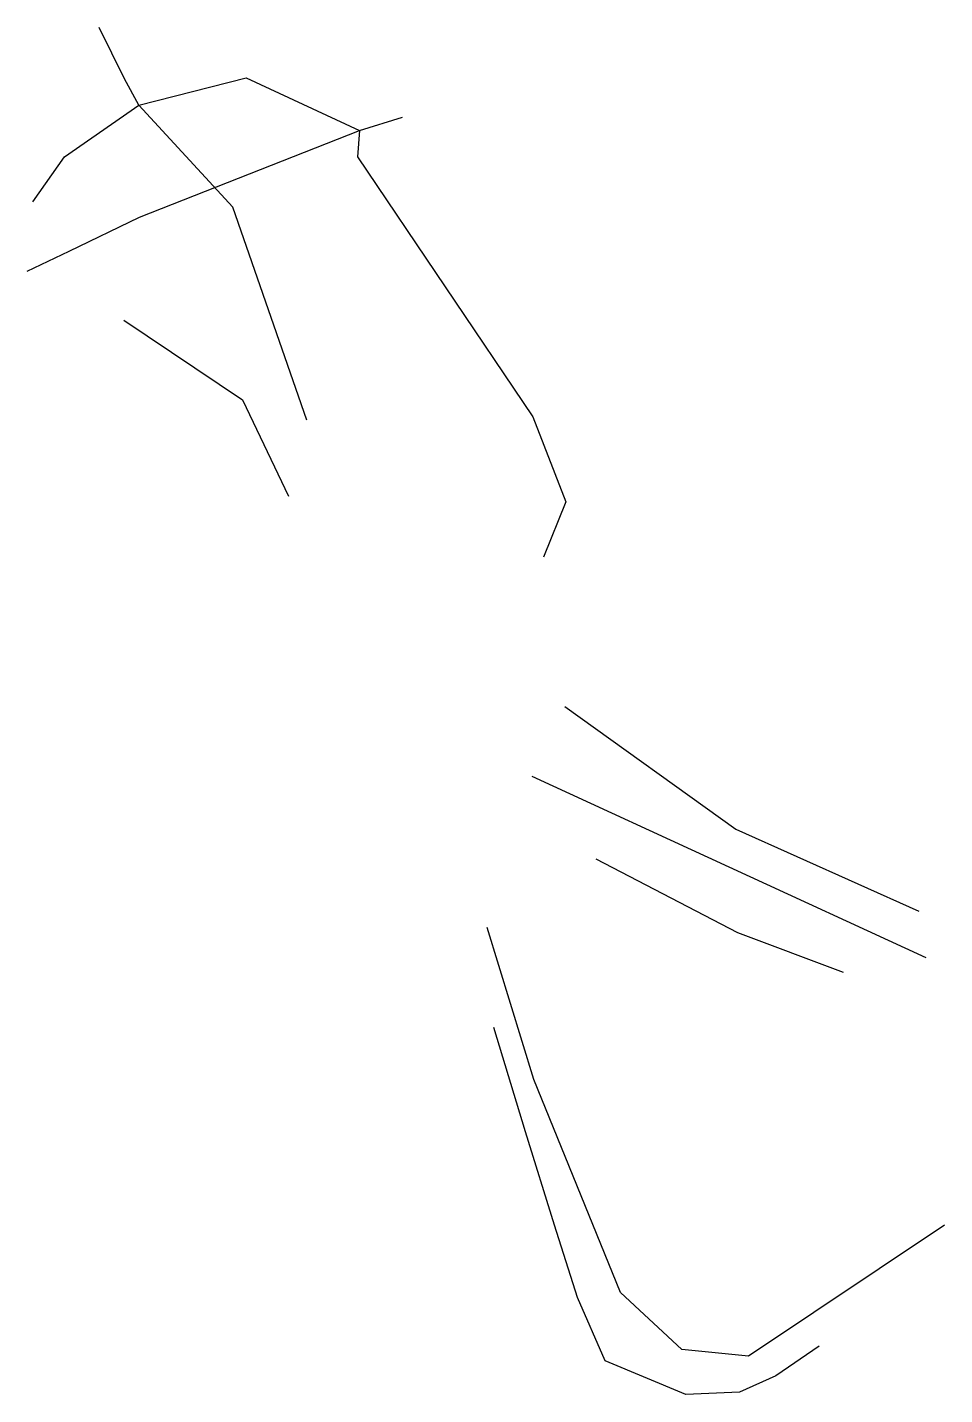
# Model space of a CAD drawing. Header units: inches. Extents: x 1412624.1 to 1412662.3, y 4931532.8 to 4931589.7.
import ezdxf

# ---------------------------------------------------------------- set-up
doc = ezdxf.new("R2010")
doc.units = ezdxf.units.IN
doc.header["$MEASUREMENT"] = 0

msp = doc.modelspace()

# ---------------------------------------------------------------- linework, layer by layer
for points in [[(1412635.73, 4931573.34), (1412632.64, 4931582.21), (1412628.73, 4931586.46), (1412628.13, 4931587.55), (1412627.077, 4931589.695)], [(1412624.31, 4931582.43), (1412625.64, 4931584.3), (1412628.73, 4931586.46), (1412633.2, 4931587.59), (1412637.92, 4931585.4), (1412637.83, 4931584.3), (1412645.14, 4931573.48), (1412646.51, 4931569.94), (1412645.58, 4931567.64)], [(1412624.086, 4931579.551), (1412625.83, 4931580.38), (1412628.75, 4931581.8), (1412637.92, 4931585.4), (1412639.713, 4931585.957)], [(1412628.11, 4931577.5), (1412633.05, 4931574.19), (1412634.96, 4931570.18)], [(1412646.46, 4931561.43), (1412653.58, 4931556.32), (1412661.21, 4931552.91)], [(1412645.09, 4931558.53), (1412661.49, 4931550.97)], [(1412647.75, 4931555.08), (1412653.65, 4931552.02), (1412658.05, 4931550.37)], [(1412662.28, 4931539.83), (1412654.11, 4931534.38), (1412651.34, 4931534.66), (1412648.78, 4931537.03), (1412645.18, 4931545.9), (1412643.23, 4931552.22)], [(1412657.05, 4931534.8), (1412655.25, 4931533.57), (1412653.74, 4931532.89), (1412651.5, 4931532.78), (1412648.15, 4931534.19), (1412646.99, 4931536.82), (1412646.03, 4931539.83), (1412644.83, 4931543.72), (1412644.83, 4931543.72), (1412643.51, 4931548.07)]]:
    msp.add_lwpolyline(points)

doc.saveas('drawing.dxf')
